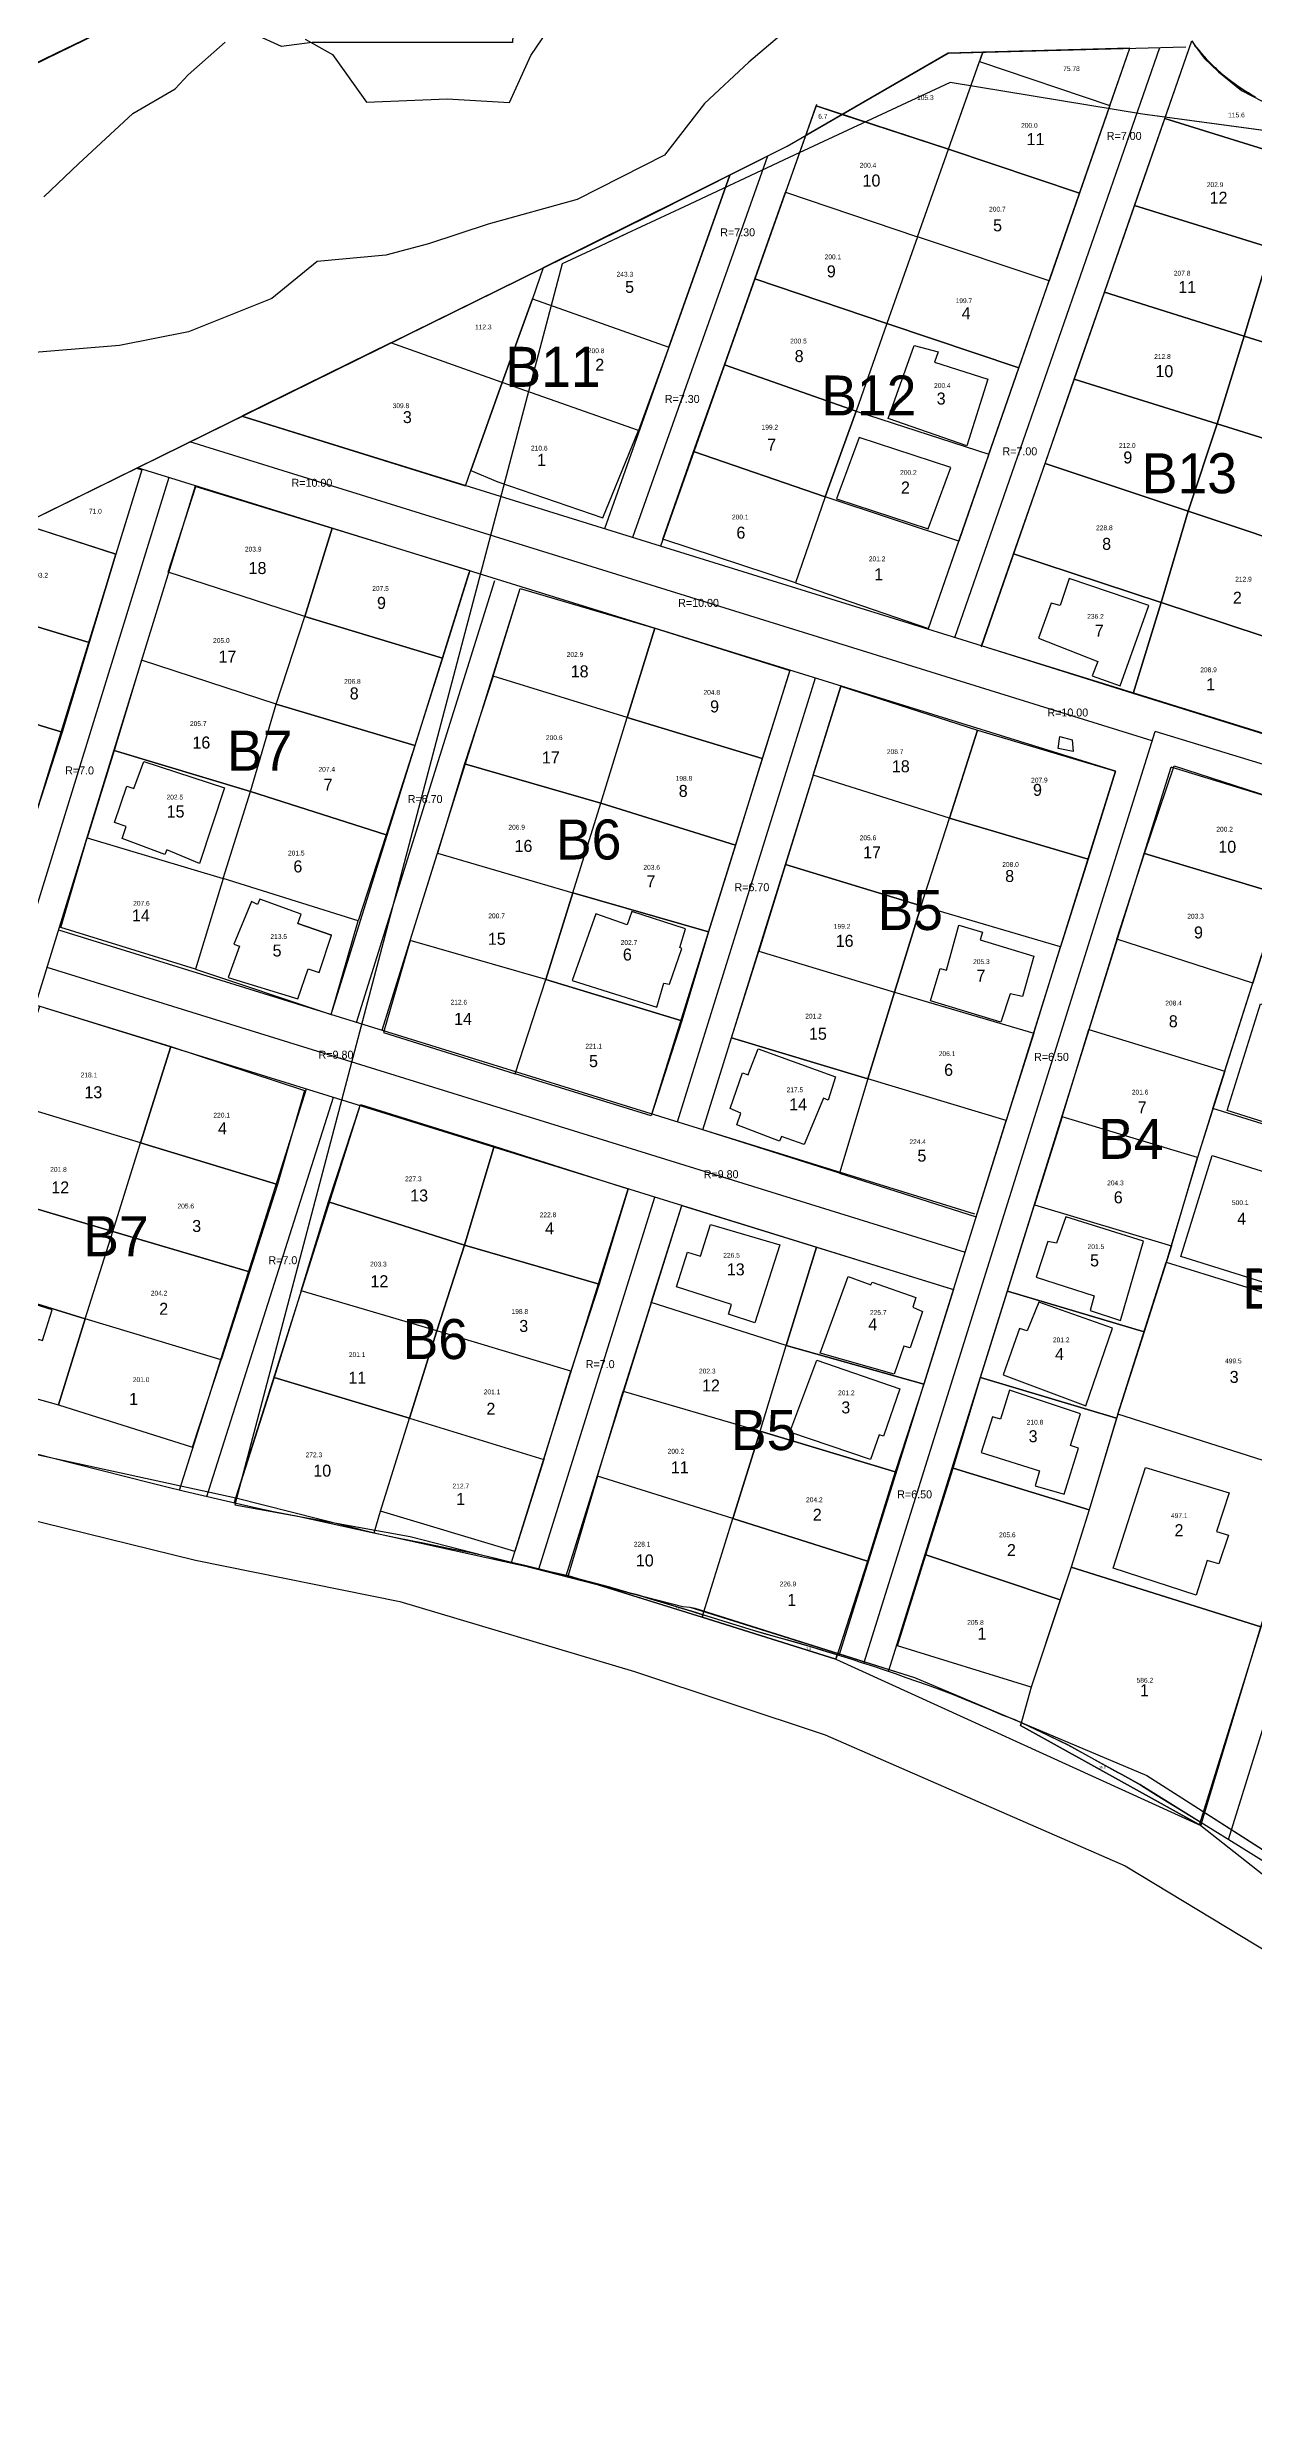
# Model space of a CAD drawing. Header units: inches. Extents: x 461960 to 463067, y 992848 to 993579.
# Drawn here: x 462373.7 to 462524.5, y 993023.9 to 993316.8 of the extents above; entities that cross this region are included whole.
import ezdxf

# ---------------------------------------------------------------- set-up
doc = ezdxf.new("R2010")
doc.units = ezdxf.units.IN
doc.header["$MEASUREMENT"] = 0
for name, color, linetype in [('bulding', 56, 'Continuous'), ('E Pole', 240, 'Continuous'), ('fence', 6, 'Continuous'), ('Gorge', 44, 'Continuous'), ('green', 90, 'Continuous'), ('road', 1, 'Continuous'), ('text', 55, 'Continuous')]:
    doc.layers.add(name, color=color, linetype=linetype)
doc.layers.add('H', color=7, linetype='Continuous', lineweight=100)
doc.layers.add('R', color=2, linetype='Continuous', lineweight=30)

msp = doc.modelspace()

# ---------------------------------------------------------------- linework, layer by layer
at = {"color": 3}
for p, q in [((462351.28, 993304.52), (462389.44, 993323.1)), ((462486.6, 993312.39), (462466.48, 993302.99)), ((462510.64, 993308.41), (462486.6, 993312.39)), ((462548.34, 993303.35), (462510.64, 993308.41)), ((462466.48, 993302.99), (462453.35, 993296.85)), ((462453.35, 993296.85), (462446.19, 993293.5)), ((462445.94, 993293.38), (462442.86, 993291.94)), ((462446.19, 993293.5), (462445.94, 993293.38)), ((462442.86, 993291.94), (462438.12, 993289.72)), ((462397.19, 993134.64), (462419.12, 993130.69)), ((462419.12, 993130.69), (462453.17, 993121.96)), ((462453.17, 993121.96), (462454.07, 993121.89)), ((462454.07, 993121.89), (462454.7, 993121.73)), ((462454.7, 993121.73), (462482.12, 993113.1)), ((462482.12, 993113.1), (462511.17, 993100.84)), ((462511.17, 993100.84), (462516.6, 993097.37)), ((462516.6, 993097.37), (462544.55, 993079.46))]:
    msp.add_line(p, q, dxfattribs=at)
at = {"color": 242, "lineweight": 30}
msp.add_line((462438.12, 993289.72), (462397.19, 993134.64), dxfattribs=at)
at = {"color": 3, "lineweight": 30}
for points in [[(462170.34, 993504.86), (462468.99, 993452.4), (462468.99, 993452.4), (462485.38, 993424.21), (462496.99, 993404.1), (462499.76, 993398.59), (462502.31, 993392.97), (462505.85, 993382.46), (462508.84, 993371.78), (462511.27, 993360.96), (462513.14, 993350.03), (462511.82, 993350.07), (462469.5, 993366.21), (462466.61, 993366.77), (462448.45, 993364.89), (462441.72, 993364.35), (462433.9, 993358.37), (462433.5, 993352.59), (462431.89, 993317.38), (462406.84, 993317.38), (462403.01, 993316.89), (462389.44, 993323.1), (462359.55, 993308.54)], [(462723.05, 993280.17), (462660.5, 993293.42), (462604.44, 993298.63), (462548.34, 993303.35), (462510.64, 993308.41), (462486.6, 993312.39), (462466.48, 993302.99), (462453.35, 993296.85), (462446.19, 993293.5), (462442.86, 993291.94), (462438.12, 993289.72), (462397.19, 993134.64)], [(462397.19, 993134.64), (462419.12, 993130.69), (462453.17, 993121.96), (462454.07, 993121.89), (462482.12, 993113.1), (462511.17, 993100.84), (462516.6, 993097.37), (462544.55, 993079.46), (462556.66, 993070.37), (462572.27, 993065.44), (462576.1, 993058.9), (462560.86, 993024.08), (462562.16, 993023.92), (462578.85, 993027.31), (462610.5, 993033.76), (462649.53, 993041.81), (462666.18, 993082.84), (462676.46, 993109.26), (462682.55, 993125.46), (462708.49, 993223.73)]]:
    msp.add_lwpolyline(points, dxfattribs=at)
at = {"layer": 'bulding', "color": 34, "lineweight": 30}
for points, elevation in [([(462469.84, 993309.45), (462473.1, 993308.39), (462468.54, 993305.76), (462469.84, 993309.45)], 2464.48), ([(462495.39, 993107.1), (462495.49, 993107.45), (462501.31, 993104.66), (462508.06, 993100.95), (462509.17, 993100.34), (462510.44, 993099.62), (462512.48, 993098.36), (462514.51, 993097.1), (462516.55, 993095.83), (462517.85, 993095.03), (462518.02, 993094.92), (462517.93, 993094.59), (462495.39, 993107.1)], 2466.32)]:
    msp.add_lwpolyline(points, close=True, dxfattribs=dict(at, elevation=elevation))
at = {"layer": 'bulding', "color": 17}
for points, elevation in [([(462482.09, 993279.51), (462485.08, 993278.72), (462484.65, 993277.45), (462491.3, 993275.32), (462488.67, 993267), (462478.85, 993270.39), (462482.09, 993279.51)], 2462.5), ([(462487.69, 993207.1), (462487.69, 993207.1), (462487.69, 993207.1), (462490.62, 993206.23), (462490.34, 993205.24), (462497.03, 993203.22), (462495.64, 993198.16), (462494.1, 993198.5), (462492.93, 993194.97), (462484.12, 993197.65), (462485.33, 993201.69), (462486.14, 993201.47), (462486.14, 993201.47), (462487.69, 993207.1)], 2468.57), ([(462460.65, 993188.65), (462461.36, 993188.4), (462461.56, 993188.95), (462462.61, 993191.62), (462472.27, 993188.15), (462471.34, 993185.23), (462470.77, 993185.47), (462468.33, 993179.69), (462468.33, 993179.69), (462468.33, 993179.69), (462468.33, 993179.69), (462465.53, 993180.67), (462465.28, 993180.1), (462459.92, 993182.12), (462460.43, 993183.6), (462459.1, 993184.16), (462460.65, 993188.65)], 2471.26), ([(462362.18, 993154.08), (462368.68, 993151.95), (462368.23, 993150.44), (462370.86, 993149.68), (462372.59, 993155.34), (462373.14, 993155.21), (462374.36, 993159.01), (462365.8, 993161.69), (462364.63, 993157.9), (462363.35, 993158.22), (462362.18, 993154.08)], 2478.96), ([(462502.65, 993141.75), (462501.63, 993142.08), (462502.87, 993146.02), (462494, 993148.99), (462492.9, 993145.37), (462491.88, 993145.67), (462490.47, 993141.18), (462497.75, 993138.92), (462497.22, 993137.02), (462500.85, 993135.98), (462502.65, 993141.75)], 2473.77), ([(462511.01, 993139.32), (462521.45, 993136.16), (462519.89, 993131.33), (462521.37, 993130.88), (462520.16, 993127.3), (462518.73, 993127.71), (462517.33, 993123.36), (462506.96, 993126.74), (462511.01, 993139.32)], 2473.3)]:
    msp.add_lwpolyline(points, dxfattribs=dict(at, elevation=elevation))
for points, elevation in [([(462475.2, 993268.04), (462472.39, 993260.35), (462483.86, 993256.6), (462486.66, 993264.29)], 2464.39), ([(462409.26, 993205.83), (462405.08, 993207.3), (462405.46, 993208.46), (462400.31, 993210.35), (462400.02, 993209.68), (462399.27, 993210.05), (462397.06, 993204.73), (462397.77, 993204.46), (462396.37, 993200.53), (462405.07, 993197.87), (462406.37, 993201.62), (462407.73, 993201.19), (462409.28, 993205.83), (462405.08, 993207.3)], 2473.18), ([(462449.94, 993196.84), (462450.82, 993199.85), (462451.5, 993199.71), (462453.05, 993204.18), (462452.8, 993204.28), (462453.53, 993206.64), (462446.82, 993208.78), (462446.22, 993207.14), (462442.29, 993208.5), (462439.35, 993200.18)], 2469.24), ([(462535.67, 993194.03), (462534.45, 993189.19), (462535.61, 993188.82), (462534.7, 993185.79), (462533.6, 993186.09), (462532.03, 993180.5), (462521.2, 993183.91), (462525.39, 993197.24)], 2467.96), ([(462529.6, 993175.1), (462528.38, 993170.25), (462529.54, 993169.89), (462528.61, 993166.8), (462527.39, 993167.21), (462525.66, 993162.47), (462515.41, 993165.69), (462519.33, 993178.31)], 2469.74), ([(462501.07, 993170.66), (462499.89, 993167.35), (462498.81, 993167.57), (462497.34, 993163.1), (462504.59, 993160.77), (462504.08, 993158.93), (462507.9, 993157.7), (462510.74, 993167.61)], 2472.21), ([(462453.78, 993166.24), (462455.38, 993165.74), (462456.64, 993169.69), (462465.31, 993167.14), (462462.2, 993157.38), (462458.9, 993158.49), (462459.27, 993159.7), (462452.4, 993161.9)], 2472.99), ([(462470.34, 993153.6), (462473.83, 993163.17), (462476.69, 993162.16), (462476.83, 993162.5), (462482.29, 993160.57), (462481.93, 993159.36), (462483.13, 993158.82), (462481.58, 993154.26), (462480.79, 993154.49), (462480.79, 993154.49), (462479.59, 993150.98)], 2473.87), ([(462497.69, 993159.98), (462496.23, 993156.41), (462495.24, 993156.71), (462493.21, 993150.89), (462503.57, 993147.03), (462506.87, 993156.73)], 2472.95), ([(462469.92, 993152.73), (462480.3, 993149.16), (462478.25, 993143.23), (462477.74, 993143.39), (462477.74, 993143.39), (462476.62, 993140.34), (462466.55, 993143.72), (462469.92, 993152.73)], 2473.98)]:
    msp.add_lwpolyline(points, close=True, dxfattribs=dict(at, elevation=elevation))
msp.add_lwpolyline([(462501.46, 993250.41), (462500.36, 993247.03), (462499.2, 993247.31), (462497.65, 993242.96), (462505.04, 993240.05), (462504.34, 993238.26), (462507.84, 993237.01), (462511.44, 993247.01)], close=True, dxfattribs=at)
msp.add_lwpolyline([(462383.67, 993224.44), (462384.58, 993224.16), (462384.58, 993224.16), (462385.8, 993227.52), (462395.9, 993224.25), (462395.9, 993224.25), (462395.9, 993224.25), (462392.78, 993214.81), (462392.78, 993214.81), (462392.78, 993214.81), (462392.78, 993214.81), (462388.71, 993216.48), (462388.46, 993215.9), (462383.1, 993217.93), (462383.61, 993219.41), (462382.16, 993219.93), (462383.67, 993224.44)], dxfattribs=at)
at = {"layer": 'bulding', "color": 34, "lineweight": 30}
for points in [[(462440.54, 993125.28), (462444.18, 993124.33), (462446.19, 993123.76), (462446.59, 993123.64), (462447.36, 993123.45), (462454.25, 993121.36), (462455.67, 993120.92), (462455.57, 993120.61)], [(462440.54, 993125.28), (462444.18, 993124.33), (462446.19, 993123.76), (462446.59, 993123.64), (462447.36, 993123.45), (462454.25, 993121.36), (462455.67, 993120.92), (462455.57, 993120.61)], [(462455.67, 993120.92), (462455.58, 993120.61), (462472.29, 993115.37), (462472.46, 993115.91), (462469.17, 993116.91), (462468.88, 993117), (462462.13, 993118.9), (462458.24, 993120.13), (462455.67, 993120.92)]]:
    msp.add_lwpolyline(points, close=True, dxfattribs=at)
at = {"layer": 'E Pole', "color": 65, "elevation": 2465.63}
msp.add_lwpolyline([(462500.32, 993230.66), (462501.84, 993230.25), (462501.96, 993228.8), (462500.1, 993229.18)], close=True, dxfattribs=at)
at = {"layer": 'fence', "color": 173, "lineweight": 30}
for points, elevation in [([(462367.77, 993312.55), (462377.2, 993327.49), (462386.6, 993321.72), (462367.77, 993312.55)], 2466.66), ([(462490.66, 993316.15), (462490.25, 993314.99), (462506.56, 993309.49), (462509.05, 993316.66), (462490.66, 993316.15)], 2464.48), ([(462513.41, 993307.89), (462516.78, 993317.58), (462517.09, 993317.11), (462518.36, 993315.43), (462520.14, 993313.7), (462523.01, 993311.39), (462526.86, 993309.37), (462528.2, 993308.94), (462529.77, 993308.44), (462531.07, 993308.08), (462531.68, 993308), (462530.05, 993302.7), (462513.41, 993307.89)], 2465.64), ([(462473.1, 993308.39), (462486.39, 993304.05), (462490.66, 993316.15), (462486.36, 993316.03), (462473.1, 993308.39)], 2464.48), ([(462416.69, 993279.84), (462435.74, 993289.21), (462434.38, 993285.35), (462430.61, 993274.91)], 2467.21), ([(462384.91, 993264.19), (462385.57, 993263.99), (462382.31, 993253.45), (462370.71, 993257.2)], 2468.93)]:
    msp.add_lwpolyline(points, close=True, dxfattribs=dict(at, elevation=elevation))
at = {"layer": 'fence', "color": 126}
for points, elevation in [([(462490.25, 993314.99), (462506.56, 993309.49), (462502.75, 993298.54), (462486.39, 993304.05), (462490.25, 993314.99)], 2464.15), ([(462469.84, 993309.45), (462469.84, 993309.45), (462466.03, 993298.67), (462482.52, 993293.11), (462486.39, 993304.05)], 2464.48), ([(462509.64, 993297.02), (462513.41, 993307.89), (462530.05, 993302.7), (462526.69, 993291.7)], 2465.64), ([(462486.39, 993304.05), (462502.75, 993298.54), (462498.95, 993287.58), (462482.52, 993293.11)], 2464.16), ([(462459.04, 993300.81), (462435.74, 993289.21), (462434.38, 993285.35), (462451.44, 993279.32), (462459.04, 993300.81)], 2464.48), ([(462466.03, 993298.67), (462482.52, 993293.11), (462478.69, 993282.27), (462462.19, 993287.83)], 2464.48), ([(462509.64, 993297.02), (462526.69, 993291.7), (462523.32, 993280.7), (462505.87, 993286.16)], 2465.64), ([(462498.95, 993287.58), (462482.52, 993293.11), (462478.69, 993282.27), (462495.18, 993276.71)], 2463.84), ([(462526.69, 993291.7), (462543.49, 993286.45), (462540.12, 993275.45), (462523.32, 993280.7)], 2465.64), ([(462462.19, 993287.83), (462478.69, 993282.27), (462474.85, 993271.3), (462458.39, 993277.08)], 2464.48), ([(462523.32, 993280.7), (462519.95, 993269.71), (462502.09, 993275.29), (462505.87, 993286.16)], 2465.64), ([(462495.18, 993276.71), (462478.69, 993282.27), (462474.85, 993271.3), (462491.44, 993265.94)], 2463.85), ([(462426.01, 993262), (462426.69, 993263.91), (462430.61, 993274.91), (462416.69, 993279.84), (462398.08, 993270.68), (462426.01, 993262)], 2467.21), ([(462502.09, 993275.29), (462519.95, 993269.71), (462516.35, 993258.83), (462498.45, 993264.79)], 2465.64), ([(462474.85, 993271.3), (462491.44, 993265.94), (462487.67, 993255.08), (462470.98, 993260.6)], 2463.85), ([(462498.45, 993264.79), (462516.35, 993258.83), (462512.97, 993247.39), (462494.52, 993253.47)], 2461.34), ([(462494.52, 993253.47), (462512.97, 993247.39), (462509.47, 993236.03), (462490.53, 993241.98)], 2463.1), ([(462358.8, 993236.3), (462375.59, 993231.2), (462372.07, 993220.26), (462355.41, 993225.31)], 2470.46), ([(462382.12, 993228.91), (462378.73, 993217.99), (462395.72, 993212.92), (462399.14, 993223.77)], 2468.93), ([(462489.99, 993231.45), (462507.27, 993226.32), (462503.83, 993215.34), (462486.5, 993220.44)], 2465.78), ([(462486.5, 993220.44), (462503.83, 993215.34), (462500.4, 993204.37), (462482.98, 993209.52)], 2466.26), ([(462395.72, 993212.92), (462392.27, 993201.58), (462409.21, 993195.94), (462412.62, 993207.61)], 2470.37), ([(462439.43, 993211.11), (462456.37, 993206.27), (462453.06, 993195.15), (462436.07, 993200.3), (462439.43, 993211.11)], 2468.4), ([(462479.62, 993198.7), (462497.04, 993193.59), (462500.4, 993204.37), (462482.98, 993209.52)], 2469.56), ([(462524.44, 993199.86), (462525.5, 993203.28), (462549.28, 993195.91), (462543.31, 993176.78), (462519.43, 993184.16)], 2465.9), ([(462519.43, 993184.16), (462519.43, 993184.16), (462525.49, 993203.27), (462549.28, 993195.91), (462543.31, 993176.78)], 2471.48), ([(462459.25, 993193), (462476.3, 993187.9), (462472.75, 993176.09), (462455.68, 993181.52)], 2466.26), ([(462519.43, 993184.16), (462517.5, 993178.05), (462513.61, 993164.96), (462537.26, 993157.63), (462543.31, 993176.78)], 2471.48), ([(462453.04, 993172.08), (462469.9, 993166.85), (462466.11, 993154.55), (462449.22, 993159.94), (462453.04, 993172.08)], 2474.12), ([(462497.12, 993172.13), (462514.25, 993167.04), (462510.82, 993156.26), (462493.76, 993161.37)], 2475.78), ([(462469.9, 993166.85), (462487, 993161.55), (462483.3, 993149.73), (462466.11, 993154.55), (462469.9, 993166.85)], 2474.12), ([(462375.14, 993147.14), (462378.5, 993157.88), (462362.01, 993162.99), (462358.29, 993151.88)], 2470.37), ([(462493.76, 993161.37), (462510.82, 993156.26), (462507.38, 993145.48), (462490.38, 993150.57)], 2480.07), ([(462466.11, 993154.55), (462483.3, 993149.73), (462479.74, 993138.79), (462462.83, 993143.86), (462466.11, 993154.55)], 2474.96), ([(462490.38, 993150.57), (462507.38, 993145.48), (462503.96, 993134.05), (462486.97, 993139.25)], 2480.07), ([(462507.53, 993145.97), (462503.96, 993134.05), (462501.73, 993126.87), (462525.41, 993119.41), (462531.46, 993138.35)], 2473.7)]:
    msp.add_lwpolyline(points, close=True, dxfattribs=dict(at, elevation=elevation))
for points, elevation in [([(462434.38, 993285.35), (462451.44, 993279.32), (462447.66, 993268.88), (462430.61, 993274.91), (462434.38, 993285.35)], 2466.54), ([(462523.32, 993280.7), (462540.12, 993275.45), (462536.76, 993264.46), (462519.95, 993269.71), (462523.32, 993280.7)], 2465.64)]:
    msp.add_lwpolyline(points, dxfattribs=dict(at, elevation=elevation))
at = {"layer": 'fence', "color": 1}
for points, elevation in [([(462458.39, 993277.08), (462474.85, 993271.3), (462470.98, 993260.6), (462454.51, 993266.27)], 2464.48), ([(462443.17, 993257.99), (462447.66, 993268.88), (462430.61, 993274.91), (462426.69, 993263.91), (462430.07, 993262.49)], 2467.11), ([(462519.95, 993269.71), (462536.76, 993264.46), (462533.44, 993253.13), (462516.35, 993258.83)], 2461.34), ([(462454.51, 993266.27), (462470.98, 993260.6), (462467.27, 993249.85), (462450.7, 993255.33)], 2464.48), ([(462392.32, 993261.88), (462409.35, 993256.7), (462405.92, 993245.64), (462388.84, 993251.2)], 2468.93), ([(462362.26, 993247.45), (462365.88, 993258.76), (462382.31, 993253.45), (462378.98, 993242.41)], 2470.46), ([(462382.31, 993253.45), (462370.71, 993257.2), (462365.88, 993258.76), (462362.26, 993247.45), (462378.98, 993242.41)], 2470.46), ([(462483.88, 993244.17), (462487.67, 993255.08), (462470.98, 993260.6), (462467.27, 993249.85), (462483.88, 993244.17)], 2465.23), ([(462516.35, 993258.83), (462533.44, 993253.13), (462529.89, 993241.82), (462512.97, 993247.39)], 2463.1), ([(462409.35, 993256.7), (462426.58, 993251.41), (462423.13, 993240.45), (462405.92, 993245.64)], 2468.53), ([(462432.87, 993249.14), (462449.7, 993244.21), (462446.24, 993233.05), (462429.46, 993238.22)], 2468.4), ([(462378.98, 993242.41), (462375.59, 993231.2), (462358.8, 993236.3), (462362.26, 993247.45)], 2470.46), ([(462526.45, 993230.76), (462509.47, 993236.03), (462512.97, 993247.39), (462529.89, 993241.82), (462526.45, 993230.76)], 2465.64), ([(462405.92, 993245.64), (462423.13, 993240.45), (462419.67, 993229.52), (462402.37, 993234.71)], 2468.53), ([(462449.7, 993244.21), (462466.54, 993238.92), (462463.1, 993227.9), (462446.24, 993233.05)], 2467.37), ([(462385.54, 993240.18), (462382.12, 993228.91), (462399.14, 993223.77), (462402.37, 993234.71)], 2468.93), ([(462429.46, 993238.22), (462425.89, 993227.23), (462442.92, 993222.35), (462446.24, 993233.05)], 2468.4), ([(462402.37, 993234.71), (462419.67, 993229.52), (462416.12, 993218.36), (462399.14, 993223.77)], 2468.53), ([(462472.94, 993236.97), (462489.99, 993231.45), (462486.5, 993220.44), (462469.46, 993225.81)], 2466.26), ([(462446.24, 993233.05), (462463.1, 993227.9), (462459.76, 993217.07), (462442.92, 993222.35)], 2468.4), ([(462482.98, 993209.52), (462486.5, 993220.44), (462469.46, 993225.81), (462466.03, 993214.66)], 2467.94), ([(462514.6, 993227), (462531.17, 993221.63), (462527.86, 993210.93), (462510.87, 993216.06)], 2465.9), ([(462399.14, 993223.77), (462416.12, 993218.36), (462412.62, 993207.61), (462395.72, 993212.92)], 2472.24), ([(462442.92, 993222.35), (462459.76, 993217.07), (462456.37, 993206.27), (462439.43, 993211.11)], 2468.4), ([(462378.73, 993217.99), (462395.72, 993212.92), (462392.27, 993201.58), (462375.45, 993206.81)], 2472.65), ([(462422.5, 993216.09), (462439.43, 993211.11), (462436.07, 993200.3), (462419.12, 993205.17)], 2471.91), ([(462479.62, 993198.7), (462482.98, 993209.52), (462466.03, 993214.66), (462462.7, 993203.85)], 2470.07), ([(462510.87, 993216.06), (462527.86, 993210.93), (462524.44, 993199.86), (462507.43, 993205.35)], 2465.9), ([(462507.43, 993205.35), (462503.91, 993194.06), (462520.91, 993188.85), (462524.44, 993199.86)], 2465.9), ([(462419.12, 993205.17), (462415.75, 993193.66), (462432.23, 993188.52), (462436.07, 993200.3)], 2471.91), ([(462462.7, 993203.85), (462479.62, 993198.7), (462476.3, 993187.9), (462459.25, 993193)], 2469.56), ([(462436.07, 993200.3), (462453.06, 993195.15), (462449.21, 993183.25), (462432.23, 993188.52)], 2470.25), ([(462368.82, 993184.91), (462372.8, 993196.97), (462389.18, 993191.91), (462385.41, 993179.88)], 2476.9), ([(462479.62, 993198.7), (462497.04, 993193.59), (462493.61, 993182.66), (462476.3, 993187.9)], 2469.56), ([(462503.91, 993194.06), (462520.91, 993188.85), (462517.5, 993178.05), (462500.58, 993183.13)], 2470.19), ([(462389.18, 993191.91), (462405.88, 993186.44), (462402.52, 993174.68), (462385.41, 993179.88)], 2472.65), ([(462476.3, 993187.9), (462472.75, 993176.09), (462489.84, 993170.66), (462493.61, 993182.66)], 2469.56), ([(462368.82, 993184.91), (462365.33, 993173.74), (462381.94, 993168.82), (462385.41, 993179.88)], 2476.9), ([(462412.89, 993184.7), (462429.61, 993179.48), (462425.9, 993167.11), (462408.91, 993172.52), (462412.89, 993184.7)], 2471.91), ([(462500.58, 993183.13), (462497.12, 993172.13), (462514.25, 993167.04), (462517.5, 993178.05)], 2470.19), ([(462385.41, 993179.88), (462402.52, 993174.68), (462399.01, 993163.76), (462381.94, 993168.82)], 2472.65), ([(462429.61, 993179.48), (462446.36, 993174.15), (462442.71, 993162.21), (462425.9, 993167.11)], 2470.25), ([(462378.5, 993157.88), (462381.94, 993168.82), (462365.33, 993173.74), (462362.01, 993162.99)], 2472.65), ([(462408.91, 993172.52), (462425.9, 993167.11), (462422.42, 993156.39), (462405.47, 993161.41)], 2471.91), ([(462381.94, 993168.82), (462399.01, 993163.76), (462395.48, 993152.79), (462378.5, 993157.88)], 2472.65), ([(462442.71, 993162.21), (462439.2, 993151.34), (462422.42, 993156.39), (462425.9, 993167.11)], 2470.25), ([(462507.53, 993145.97), (462507.53, 993145.97), (462513.61, 993164.96), (462537.26, 993157.63), (462531.46, 993138.35)], 2473.7), ([(462419.01, 993145.48), (462422.42, 993156.39), (462405.47, 993161.41), (462402.11, 993150.57), (462419.01, 993145.48)], 2477.24), ([(462449.22, 993159.94), (462445.73, 993148.88), (462462.83, 993143.86), (462466.11, 993154.55)], 2474.96), ([(462378.5, 993157.88), (462375.14, 993147.14), (462391.91, 993141.85), (462395.48, 993152.79)], 2472.65), ([(462419.01, 993145.48), (462435.79, 993140.34), (462439.2, 993151.34), (462422.42, 993156.39)], 2477.24), ([(462402.11, 993150.57), (462397.32, 993135.55), (462414.59, 993131.18), (462415.39, 993133.86), (462419.01, 993145.48)], 2477.12), ([(462445.73, 993148.88), (462462.83, 993143.86), (462459.42, 993132.94), (462442.53, 993138.26)], 2474.96), ([(462419.01, 993145.48), (462435.79, 993140.34), (462432.2, 993128.83), (462415.39, 993133.86)], 2477.12), ([(462462.83, 993143.86), (462479.74, 993138.79), (462476.26, 993127.63), (462459.42, 993132.94), (462462.83, 993143.86)], 2474.96), ([(462459.42, 993132.94), (462442.53, 993138.26), (462438.84, 993125.81), (462455.58, 993120.61)], 2474.96), ([(462486.97, 993139.25), (462503.96, 993134.05), (462501.73, 993126.87), (462500.36, 993122.79), (462483.56, 993128.4)], 2470.19), ([(462459.42, 993132.94), (462476.26, 993127.63), (462472.29, 993115.37), (462455.58, 993120.61)], 2475.84), ([(462496.72, 993111.89), (462480.03, 993117.02), (462483.56, 993128.4), (462500.36, 993122.79)], 2466.32), ([(462501.73, 993126.87), (462496.72, 993111.89), (462495.39, 993107.1), (462517.93, 993094.59), (462525.41, 993119.41)], 2466.32)]:
    msp.add_lwpolyline(points, close=True, dxfattribs=dict(at, elevation=elevation))
at = {"layer": 'fence', "color": 1, "elevation": 2468.4}
msp.add_lwpolyline([(462425.89, 993227.23), (462422.5, 993216.09), (462439.43, 993211.11), (462442.92, 993222.35), (462425.89, 993227.23)], dxfattribs=at)
at = {"layer": 'fence', "color": 6, "lineweight": 30, "elevation": 2483.59}
msp.add_lwpolyline([(462344.65, 993146.97), (462397.32, 993135.55), (462414.59, 993131.18), (462438.84, 993125.81), (462438.84, 993125.81), (462455.58, 993120.61), (462472.29, 993115.37), (462472.29, 993115.37), (462517.93, 993094.59), (462542.49, 993075.24)], dxfattribs=at)
at = {"layer": 'Gorge', "color": 120, "lineweight": 30}
for points, elevation in [([(462467.74, 993320.27), (462461.43, 993314.91), (462455.9, 993309.75), (462450.89, 993303.3), (462439.96, 993297.76), (462428.85, 993294.66), (462421.41, 993292.2), (462416.07, 993290.81), (462407.48, 993290.02), (462401.82, 993285.38), (462391.41, 993281.22), (462382.79, 993279.5), (462370.17, 993278.48)], 2439.57), ([(462405.98, 993317.78), (462409.41, 993315.88), (462413.63, 993309.92), (462423.71, 993310.34), (462431.53, 993309.89), (462434.2, 993315.77), (462437.11, 993320.03)], 2487.92), ([(462373.31, 993298.08), (462377.66, 993302.21), (462384.45, 993308.51), (462389.75, 993311.58), (462391.36, 993313.32), (462395.98, 993317.43)], 2487.92)]:
    msp.add_lwpolyline(points, dxfattribs=dict(at, elevation=elevation))
at = {"layer": 'green', "color": 2}
for points in [[(462389.44, 993323.1), (462255.49, 993257.86)], [(462334.53, 993239.4), (462406.76, 993274.95), (462438.66, 993290.65), (462466.23, 993304.44), (462486.36, 993316.03), (462516.06, 993316.85)], [(462524.7, 993310.59), (462524.31, 993310.81), (462523.86, 993311.07), (462523.44, 993311.33), (462522.72, 993311.81), (462522.24, 993312.14), (462521.46, 993312.72), (462520.72, 993313.31), (462519.98, 993313.98), (462519.28, 993314.64), (462518.6, 993315.34), (462518.27, 993315.7), (462517.66, 993316.4), (462517.33, 993316.81), (462517.18, 993317)]]:
    msp.add_lwpolyline(points, dxfattribs=at)
at = {"layer": 'R'}
for points in [[(462389.44, 993323.1, 0), (462374.83, 993315.99, 0), (462315.67, 993287.17, 0)], [(462372.48, 993258.08, 0), (462397, 993270.15, 0), (462406.76, 993274.95, 0), (462438.66, 993290.65, 0), (462449.1, 993295.79, 0), (462466.23, 993304.44, 0), (462486.36, 993316.03, 0), (462516.06, 993316.85, 0)], [(462517.09, 993317.11, 0), (462517.33, 993316.81, 0), (462517.39, 993316.73, 0), (462517.66, 993316.4, 0), (462517.95, 993316.06, 0), (462518.02, 993315.99, 0), (462518.27, 993315.7, 0), (462518.34, 993315.62, 0), (462518.6, 993315.34, 0), (462518.67, 993315.27, 0), (462518.94, 993314.99, 0), (462519, 993314.92, 0), (462519.28, 993314.64, 0), (462519.35, 993314.58, 0), (462519.63, 993314.31, 0), (462519.7, 993314.24, 0), (462519.98, 993313.98, 0), (462520.05, 993313.91, 0), (462520.34, 993313.65, 0), (462520.41, 993313.59, 0), (462520.74, 993313.31, 0), (462521.08, 993313.03, 0), (462521.16, 993312.97, 0), (462521.46, 993312.72, 0), (462521.54, 993312.66, 0), (462521.85, 993312.43, 0), (462521.93, 993312.37, 0), (462522.24, 993312.14, 0), (462522.32, 993312.09, 0), (462522.63, 993311.86, 0), (462522.72, 993311.81, 0), (462523.04, 993311.59, 0), (462523.12, 993311.54, 0), (462523.44, 993311.33, 0), (462523.53, 993311.28, 0), (462523.86, 993311.07, 0), (462523.94, 993311.02, 0), (462524.31, 993310.81, 0), (462524.7, 993310.59, 0)], [(462526.71, 993089.5, 0), (462522.65, 993092.04, 0), (462518.58, 993094.57, 0), (462514.51, 993097.1, 0), (462510.44, 993099.62, 0), (462510.29, 993099.71, 0), (462509.17, 993100.34, 0), (462508.06, 993100.95, 0), (462507.61, 993101.19, 0), (462501.31, 993104.66, 0), (462494.82, 993107.77, 0), (462492.99, 993108.43, 0), (462492.24, 993108.76, 0), (462491.29, 993109.17, 0), (462491.18, 993109.22, 0), (462486.59, 993111.07, 0), (462486.45, 993111.13, 0), (462485.12, 993111.62, 0), (462483.78, 993112.11, 0), (462482.44, 993112.59, 0), (462481.09, 993113.06, 0), (462479.75, 993113.53, 0), (462478.4, 993113.98, 0), (462477.04, 993114.44, 0), (462475.69, 993114.88, 0), (462474.33, 993115.32, 0), (462472.97, 993115.75, 0), (462471.61, 993116.17, 0), (462470.24, 993116.59, 0), (462469.17, 993116.91, 0), (462468.88, 993117, 0), (462467.51, 993117.4, 0), (462466.14, 993117.79, 0), (462464.76, 993118.18, 0), (462463.39, 993118.56, 0), (462462.13, 993118.9, 0), (462460.25, 993119.5, 0), (462458.24, 993120.13, 0), (462456.24, 993120.75, 0), (462454.25, 993121.36, 0), (462454.23, 993121.36, 0), (462447.36, 993123.45, 0), (462446.59, 993123.64, 0), (462446.19, 993123.76, 0), (462444.18, 993124.33, 0), (462444.06, 993124.37, 0), (462442.3, 993124.82, 0), (462440.54, 993125.28, 0), (462438.79, 993125.73, 0), (462437.45, 993126.07, 0), (462436.1, 993126.4, 0), (462434.77, 993126.73, 0), (462433.27, 993127.1, 0), (462431.76, 993127.47, 0), (462430.25, 993127.84, 0), (462428.73, 993128.19, 0), (462427.23, 993128.54, 0), (462427.09, 993128.57, 0), (462423.91, 993129.22, 0), (462420.72, 993129.87, 0), (462417.53, 993130.51, 0), (462414.37, 993131.14, 0), (462414.35, 993131.14, 0), (462405.08, 993133.22, 0), (462402.04, 993133.77, 0), (462400.26, 993134.17, 0), (462397.91, 993134.7, 0), (462395.57, 993135.24, 0), (462393.22, 993135.78, 0), (462390.88, 993136.34, 0), (462388.54, 993136.9, 0), (462386.68, 993137.37, 0), (462374.21, 993140.54, 0), (462351.43, 993146.37, 0)]]:
    msp.add_polyline3d(points, dxfattribs=at)
at = {"layer": 'road', "color": 251}
for p, q in [((462526.46, 993230.82, 2464.45), (462398.08, 993270.68, 2469.04)), ((462511.86, 993230.12, 2464.92), (462391.55, 993267.46, 2469.22)), ((462507.27, 993226.32, 2466.32), (462385.03, 993264.25, 2469.4)), ((462409.21, 993195.94, 2472.8), (462426.48, 993251.14, 2468.4)), ((462412.41, 993194.94, 2472.8), (462429.68, 993250.14, 2468.4)), ((462415.61, 993193.95, 2472.8), (462432.87, 993249.14, 2468.4)), ((462615.46, 993199.68, 2464.35), (462512.21, 993231.3, 2466.27)), ((462610.72, 993197.26, 2464.42), (462514.23, 993226.82, 2466.21))]:
    msp.add_line(p, q, dxfattribs=at)
for points, elevation in [([(462483.88, 993244.17), (462509.05, 993316.66)], 2465.15), ([(462487.18, 993243.02), (462512.79, 993316.76)], 2465.15), ([(462490.49, 993241.87), (462516.78, 993317.58)], 2465.15), ([(462469.9, 993309.61), (462450.39, 993254.44)], 2464.48), ([(462463.75, 993303.19), (462446.9, 993255.52)], 2464.48), ([(462459.04, 993300.81), (462443.41, 993256.6)], 2464.48), ([(462385.57, 993263.99), (462349.42, 993146.89)], 2470.46), ([(462388.94, 993263.04), (462352.81, 993146.02)], 2470.46), ([(462392.25, 993261.92), (462356.21, 993145.15)], 2470.46), ([(462466.54, 993238.96), (462449.26, 993183.45)], 2466.26), ([(462469.74, 993237.96), (462452.46, 993182.46)], 2466.26), ([(462472.94, 993236.97), (462455.66, 993181.46)], 2466.26), ([(462475.79, 993114.85), (462512.23, 993231.3)], 2466.32), ([(462472.7, 993115.83), (462507.27, 993226.32)], 2466.32), ([(462478.88, 993113.82), (462514.23, 993226.82)], 2466.32), ([(462517.74, 993094.68), (462555.03, 993214.39)], 2465.65), ([(462521.36, 993092.84), (462558.85, 993213.2)], 2465.65), ([(462375.15, 993206.5), (462489.62, 993171)], 2475.8), ([(462373.7, 993201.82), (462488.46, 993166.22)], 2475.8), ([(462372.26, 993197.14), (462486.72, 993161.64)], 2475.8), ([(462390.27, 993136.48), (462406.16, 993186.62)], 2477.12), ([(462393.69, 993135.68), (462409.5, 993185.59)], 2477.12), ([(462397.11, 993134.88), (462412.89, 993184.7)], 2477.12), ([(462431.77, 993127.47), (462446.36, 993174.15)], 2477.09), ([(462435.18, 993126.63), (462449.7, 993173.12)], 2477.09), ([(462438.58, 993125.78), (462453.04, 993172.08)], 2477.09)]:
    msp.add_lwpolyline(points, dxfattribs=dict(at, elevation=elevation))
at = {"layer": 'road', "color": 65, "elevation": 2483.7}
msp.add_lwpolyline([(462249.23, 993163.14), (462278.6, 993154.89), (462301.13, 993149.31), (462324.05, 993143.54), (462347.07, 993137.82), (462370.45, 993133.13), (462392.29, 993127.76), (462417.81, 993122.58), (462447.16, 993113.85), (462470.99, 993105.93), (462508.46, 993089.57), (462526.57, 993078.6), (462543.72, 993067.41), (462562.63, 993054.51), (462556.3, 993032.77)], dxfattribs=at)

# ---------------------------------------------------------------- texts
at = {"layer": 'H', "color": 20, "lineweight": 25, "attachment_point": 1}
for s, insert, char_height, width in [('{\\C2;11}', (462496.14, 993306.05), 1.5, 3.6979), ('{\\C2;10}', (462475.64, 993300.88), 1.5, 3.6979), ('{\\C2;12}', (462519.02, 993298.73), 1.5, 3.6979), ('{\\C2;5}', (462491.96, 993295.28), 1.5, 3.6979), ('{\\C2;5}', (462445.97, 993287.59), 1.5, 3.6979), ('{\\C2;9}', (462471.18, 993289.53), 1.5, 3.6979), ('{\\C2;11}', (462515.11, 993287.57), 1.5, 3.6979), ('{\\C2;4}', (462488.03, 993284.3), 1.5, 3.6979), ('{\\C5;B11}', (462431.01, 993279.35), 5, 12.8411), ('{\\C2;8}', (462467.16, 993278.94), 1.5, 3.6979), ('{\\C2;2}', (462442.24, 993277.86), 1.5, 3.6979), ('{\\C5;B12}', (462470.48, 993275.77, -4926.33), 5, 12.8411), ('{\\C2;10}', (462512.25, 993277.06), 1.5, 3.6979), ('{\\C2;3}', (462484.91, 993273.64), 1.5, 3.6979), ('{\\C2;3}', (462418.19, 993271.32), 1.5, 3.6979), ('{\\C2;7}', (462463.72, 993267.87), 1.5, 3.6979), ('{\\C2;1}', (462434.96, 993265.98), 1.5, 3.6979), ('{\\C2;9}', (462508.24, 993266.28), 1.5, 3.6979), ('{\\C5;B13}', (462510.54, 993266.05), 5, 12.8411), ('{\\C2;2}', (462480.45, 993262.52), 1.5, 3.6979), ('{\\C2;6}', (462459.88, 993256.88), 1.5, 3.6979), ('{\\C2;8}', (462505.59, 993255.48), 1.5, 3.6979), ('{\\C2;18}', (462398.91, 993252.46), 1.5, 3.6979), ('{\\C2;1}', (462477.11, 993251.69), 1.5, 3.6979), ('{\\C2;9}', (462414.96, 993248.1), 1.5, 3.6979), ('{\\C2;2}', (462521.93, 993248.75), 1.5, 3.6979), ('{\\C2;7}', (462504.67, 993244.64), 1.5, 3.6979), ('{\\C2;17}', (462395.15, 993241.4), 1.5, 3.6979), ('{\\C2;18}', (462439.17, 993239.55), 1.5, 3.6979), ('{\\C2;1}', (462518.59, 993237.93), 1.5, 3.6979), ('{\\C2;8}', (462411.55, 993236.79), 1.5, 3.6979), ('{\\C2;9}', (462456.59, 993235.17), 1.5, 3.6979), ('{\\C2;16}', (462391.89, 993230.66), 1.5, 3.6979), ('{\\C5;B7}', (462396.22, 993231.39), 5, 12.8411), ('{\\C2;17}', (462435.57, 993228.79), 1.5, 3.6979), ('{\\C2;18}', (462479.31, 993227.69), 1.5, 3.6979), ('{\\C2;7}', (462408.29, 993225.38), 1.5, 3.6979), ('{\\C2;8}', (462452.67, 993224.61), 1.5, 3.6979), ('{\\C2;9}', (462496.95, 993224.74), 1.5, 3.6979), ('{\\C2;15}', (462388.67, 993222.04), 1.5, 3.6979), ('{\\C5;B6}', (462437.33, 993220.29, 3.91), 5, 12.8411), ('{\\C2;16}', (462432.15, 993217.74), 1.5, 3.6979), ('{\\C2;17}', (462475.71, 993216.93), 1.5, 3.6979), ('{\\C2;10}', (462520.11, 993217.63), 1.5, 3.6979), ('{\\C2;6}', (462404.51, 993215.18), 1.5, 3.6979), ('{\\C2;8}', (462493.47, 993213.98), 1.5, 3.6979), ('{\\C2;7}', (462448.64, 993213.33), 1.5, 3.6979), ('{\\C5;B5}', (462477.51, 993211.48, -2466.19), 5, 12.8411), ('{\\C2;14}', (462384.33, 993209.05), 1.5, 3.6979), ('{\\C2;15}', (462428.82, 993206.13), 1.5, 3.6979), ('{\\C2;16}', (462472.29, 993205.88), 1.5, 3.6979), ('{\\C2;9}', (462517.07, 993206.93), 1.5, 3.6979), ('{\\C2;5}', (462401.91, 993204.67), 1.5, 3.6979), ('{\\C2;6}', (462445.69, 993204.17), 1.5, 3.6979), ('{\\C2;7}', (462489.89, 993201.54), 1.5, 3.6979), ('{\\C2;14}', (462424.59, 993196.13), 1.5, 3.6979), ('{\\C2;15}', (462468.95, 993194.27), 1.5, 3.6979), ('{\\C2;8}', (462513.92, 993195.83), 1.5, 3.6979), ('{\\C2;5}', (462441.46, 993190.85), 1.5, 3.6979), ('{\\C2;6}', (462485.84, 993189.76), 1.5, 3.6979), ('{\\C2;13}', (462378.39, 993186.96), 1.5, 3.6979), ('{\\C2;14}', (462466.47, 993185.44), 1.5, 3.6979), ('{\\C2;7}', (462510.03, 993185.06), 1.5, 3.6979), ('{\\C2;4}', (462395.08, 993182.45), 1.5, 3.6979), ('{\\C5;B4}', (462505.09, 993182.88, -4936.7), 5, 12.8411), ('{\\C2;5}', (462482.5, 993179.04), 1.5, 3.6979), ('{\\C2;12}', (462374.25, 993175.07), 1.5, 3.6979), ('{\\C2;13}', (462419.11, 993174.06, -2472.99), 1.5, 3.6979), ('{\\C2;6}', (462507.04, 993173.83), 1.5, 3.6979), ('{\\C5;B7}', (462378.24, 993170.72, 8.38), 5, 12.8411), ('{\\C2;3}', (462391.86, 993170.25), 1.5, 3.6979), ('{\\C2;4}', (462522.46, 993171.16), 1.5, 3.6979), ('{\\C2;4}', (462435.97, 993169.96), 1.5, 3.6979), ('{\\C2;13}', (462458.68, 993164.83), 1.5, 3.6979), ('{\\C2;5}', (462504.08, 993165.95), 1.5, 3.6979), ('{\\C5;B3}', (462523.12, 993164.19), 5, 12.8411), ('{\\C2;12}', (462414.14, 993163.35), 1.5, 3.6979), ('{\\C2;2}', (462387.74, 993159.9), 1.5, 3.6979), ('{\\C5;B6}', (462418.16, 993157.87), 5, 12.8411), ('{\\C2;3}', (462432.74, 993157.76), 1.5, 3.6979), ('{\\C2;4}', (462476.36, 993157.96, -2472.95), 1.5, 3.6979), ('{\\C2;4}', (462499.7, 993154.24), 1.5, 3.6979), ('{\\C2;11}', (462411.38, 993151.3), 1.5, 3.6979), ('{\\C2;12}', (462455.58, 993150.32), 1.5, 3.6979), ('{\\C2;3}', (462521.53, 993151.39), 1.5, 3.6979), ('{\\C2;1}', (462383.97, 993148.63), 1.5, 3.6979), ('{\\C2;2}', (462428.63, 993147.41), 1.5, 3.6979), ('{\\C2;3}', (462472.99, 993147.58), 1.5, 3.6979), ('{\\C5;B5}', (462459.2, 993146.5, -2466.19), 5, 12.8411), ('{\\C2;3}', (462496.4, 993143.98), 1.5, 3.6979), ('{\\C2;10}', (462407, 993139.68), 1.5, 3.6979), ('{\\C2;11}', (462451.68, 993140.08), 1.5, 3.6979), ('{\\C2;1}', (462424.86, 993136.15), 1.5, 3.6979), ('{\\C2;2}', (462469.42, 993134.17), 1.5, 3.6979), ('{\\C2;2}', (462514.64, 993132.24), 1.5, 3.6979), ('{\\C2;2}', (462493.69, 993129.76), 1.5, 3.6979), ('{\\C2;10}', (462447.31, 993128.46), 1.5, 3.6979), ('{\\C2;1}', (462466.24, 993123.53), 1.5, 3.6979), ('{\\C2;1}', (462490.01, 993119.33), 1.5, 3.6979), ('{\\C2;1}', (462510.32, 993112.24), 1.5, 3.6979)]:
    msp.add_mtext(s, dxfattribs=dict(at, insert=insert, char_height=char_height, width=width))
at = {"layer": 'text', "color": 3, "width": 2.8657, "attachment_point": 1}
for s, insert, char_height in [('{\\C183;75.78}', (462500.72, 993314.41), 0.6), ('{\\C183;105.3}', (462482.46, 993310.79), 0.6), ('{\\C1;6.7}', (462470.1, 993308.46), 0.6), ('{\\C183;115.6}', (462521.34, 993308.62), 0.6), ('{\\C6;200.0}', (462495.46, 993307.32), 0.6), ('{\\C4;R=7.00}', (462506.17, 993306.2, 2466.9), 1), ('{\\C6;200.4}', (462475.29, 993302.34), 0.6), ('{\\C6;202.9}', (462518.67, 993299.91), 0.6), ('{\\C6;200.7}', (462491.45, 993296.85), 0.6), ('{\\C4;R=7.30}', (462457.86, 993294.16), 1), ('{\\C6;200.1}', (462470.9, 993290.89), 0.6), ('{\\C6;243.3}', (462444.9, 993288.72), 0.6), ('{\\C6;207.8}', (462514.55, 993288.85), 0.6), ('{\\C6;199.7}', (462487.27, 993285.41), 0.6), ('{\\C183;112.3}', (462427.2, 993282.13), 0.6), ('{\\C6;200.8}', (462441.31, 993279.16), 0.6), ('{\\C6;200.5}', (462466.6, 993280.37), 0.6), ('{\\C6;212.8}', (462512.09, 993278.44), 0.6), ('{\\C4;R=7.30}', (462450.93, 993273.34, 1.76), 1), ('{\\C6;200.4}', (462484.58, 993274.81), 0.6), ('{\\C6;309.8}', (462416.91, 993272.29), 0.6), ('210.6', (462434.2, 993266.99), 0.6), ('199.2', (462463.02, 993269.61), 0.6), ('{\\C4;R=7.00}', (462493.13, 993266.79, 1.76), 1), ('{\\C6;212.0}', (462507.69, 993267.32), 0.6), ('{\\C6;200.2}', (462480.34, 993263.96), 0.6), ('{\\C4;R=10.00}', (462404.28, 993262.86, 2468.69), 1), ('{\\C173;71.0}', (462378.95, 993259.11), 0.6), ('200.1', (462459.32, 993258.38), 0.6), ('{\\C6;228.8}', (462504.83, 993257.04), 0.6), ('203.9', (462398.45, 993254.37), 0.6), ('201.2', (462476.43, 993253.16), 0.6), ('203.2', (462371.77, 993251.11), 0.6), ('207.5', (462414.36, 993249.46), 0.6), ('212.9', (462522.22, 993250.62), 0.6), ('{\\C4;R=10.00}', (462452.6, 993247.86, 2466.96), 1), ('{\\C6;236.2}', (462503.72, 993245.97), 0.6), ('205.0', (462394.47, 993242.96), 0.6), ('202.9', (462438.67, 993241.2), 0.6), ('206.8', (462410.85, 993237.85), 0.6), ('208.9', (462517.85, 993239.29), 0.6), ('204.8', (462455.76, 993236.48), 0.6), ('205.7', (462391.58, 993232.58), 0.6), ('{\\C4;R=10.00}', (462498.75, 993234.16), 1), ('200.6', (462436.07, 993230.82), 0.6), ('208.7', (462478.68, 993229.07), 0.6), ('{\\C4;R=7.0}', (462375.98, 993226.92, 2470.46), 1), ('207.4', (462407.64, 993226.86), 0.6), ('198.8', (462452.28, 993225.73), 0.6), ('{\\C6;202.5}', (462388.65, 993223.39), 0.6), ('{\\C4;R=6.70}', (462418.8, 993223.35), 1), ('{\\C6;207.9}', (462496.71, 993225.51), 0.6), ('206.9', (462431.38, 993219.63), 0.6), ('205.6', (462475.28, 993218.3), 0.6), ('200.2', (462519.86, 993219.38), 0.6), ('201.5', (462403.83, 993216.39), 0.6), ('203.6', (462448.25, 993214.62), 0.6), ('{\\C6;208.0}', (462493.1, 993214.97), 0.6), ('{\\C4;R=6.70}', (462459.64, 993212.33), 1), ('207.6', (462384.48, 993210.12), 0.6), ('200.7', (462428.87, 993208.55), 0.6), ('203.3', (462516.23, 993208.51), 0.6), ('{\\C6;213.5}', (462401.64, 993205.97), 0.6), ('{\\C6;202.7}', (462445.41, 993205.22), 0.6), ('199.2', (462472.05, 993207.24), 0.6), ('{\\C6;205.3}', (462489.46, 993202.83), 0.6), ('212.6', (462424.15, 993197.76), 0.6), ('208.4', (462513.48, 993197.65), 0.6), ('201.2', (462468.48, 993196.02), 0.6), ('{\\C4;R=9.80}', (462407.66, 993191.4, 2475.8), 1), ('221.1', (462441, 993192.27), 0.6), ('206.1', (462485.17, 993191.33), 0.6), ('{\\C4;R=6.50}', (462497.08, 993191.13), 1), ('218.1', (462377.92, 993188.67), 0.6), ('{\\C6;217.5}', (462466.15, 993186.82), 0.6), ('201.6', (462509.3, 993186.52), 0.6), ('220.1', (462394.51, 993183.65), 0.6), ('224.4', (462481.5, 993180.33), 0.6), ('201.8', (462374.11, 993176.87), 0.6), ('{\\C4;R=9.80}', (462455.79, 993176.47, 2475.8), 1), ('227.3', (462418.46, 993175.69), 0.6), ('204.3', (462506.21, 993175.18), 0.6), ('205.6', (462390.02, 993172.29), 0.6), ('222.8', (462435.3, 993171.2), 0.6), ('{\\C6;500.1}', (462521.81, 993172.72), 0.6), ('{\\C6;201.5}', (462503.77, 993167.22), 0.6), ('{\\C4;R=7.0}', (462401.39, 993165.72), 1), ('203.3', (462414.1, 993165.04), 0.6), ('{\\C6;226.5}', (462458.23, 993166.14), 0.6), ('204.2', (462386.69, 993161.41), 0.6), ('198.8', (462431.77, 993159.11), 0.6), ('{\\C6;225.7}', (462476.57, 993159), 0.6), ('{\\C6;201.2}', (462499.44, 993155.57), 0.6), ('201.1', (462411.44, 993153.73), 0.6), ('{\\C4;R=7.0}', (462441.05, 993152.74, -4943.34), 1), ('499.5', (462520.95, 993152.94), 0.6), ('201.0', (462384.44, 993150.6), 0.6), ('202.3', (462455.2, 993151.67), 0.6), ('201.1', (462428.3, 993149.07), 0.6), ('{\\C6;201.2}', (462472.58, 993148.95), 0.6), ('{\\C6;210.8}', (462496.16, 993145.28), 0.6), ('272.3', (462406.03, 993141.2), 0.6), ('200.2', (462451.28, 993141.66), 0.6), ('212.7', (462424.4, 993137.31), 0.6), ('204.2', (462468.58, 993135.59), 0.6), ('{\\C4;R=6.50}', (462479.98, 993136.47), 1), ('{\\C6;497.1}', (462514.19, 993133.61), 0.6), ('228.1', (462447.06, 993130.05), 0.6), ('205.6', (462492.7, 993131.21), 0.6), ('226.9', (462465.28, 993125.07), 0.6), ('{\\C1;3.7}', (462452.17, 993121.87), 0.3), ('205.8', (462488.72, 993120.27), 0.6), ('{\\C1;7.3}', (462468.61, 993116.82), 0.3), ('{\\C4;586.2}', (462509.89, 993113.04), 0.6), ('{\\C1;16.3}', (462505.21, 993102.03, -2469.5), 0.3)]:
    msp.add_mtext(s, dxfattribs=dict(at, insert=insert, char_height=char_height))

doc.saveas('drawing.dxf')
